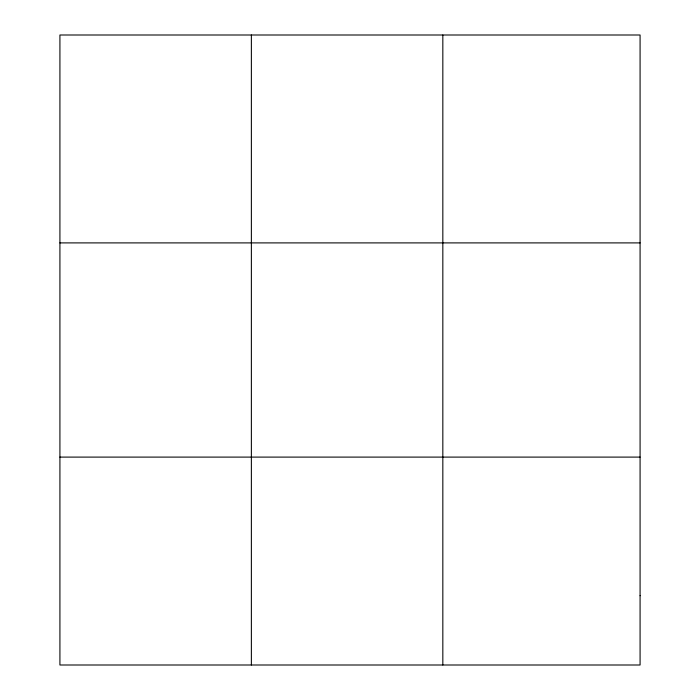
<?xml version="1.0" encoding="UTF-8"?>
<svg xmlns="http://www.w3.org/2000/svg" width="700" height="700" viewBox="0 0 700 700"><rect width="100%" height="100%" fill="white"/><g stroke="black" fill="none" stroke-linecap="round" stroke-linejoin="round"><path stroke-width="1.05" d="M251.37 665L251.37 35M442.829 665L442.829 35M59.92 242.9L640.08 242.9M59.92 457.1L640.08 457.1M640.08 595.7L640.08 665L59.92 665L59.92 35L640.08 35L640.08 595.7"/></g></svg>
